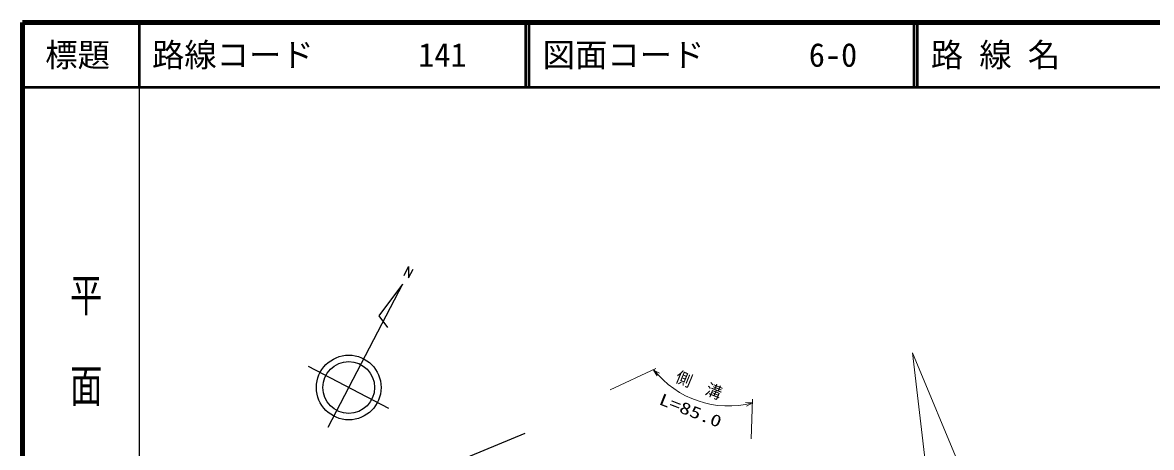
# Model space of a CAD drawing. Units: millimetres, scale not verified. Extents: x 40000 to 680000, y 20000 to 380000.
# Drawn here: x 40000 to 214477, y 314324 to 380000 of the extents above; entities that cross this region are included whole.
import ezdxf
from ezdxf.enums import TextEntityAlignment as Align

# ---------------------------------------------------------------- set-up
doc = ezdxf.new("R2010")
doc.units = ezdxf.units.MM
doc.header["$LTSCALE"] = 1000
for name, color, linetype, lineweight in [('M-BGD', 7, 'Continuous', 25), ('M-BGD-HTXT', 7, 'Continuous', 13), ('M-TTL', 2, 'Continuous', 140), ('M-TTL-BAND', 7, 'Continuous', 25), ('M-TTL-LINE', 7, 'Continuous', 50)]:
    doc.layers.add(name, color=color, linetype=linetype, lineweight=lineweight)
doc.layers.add('M-TTL-TXT', color=7, linetype='Continuous')
doc.styles.add('@ＭＳ ゴシック', font='')
doc.styles.add('ＭＳ ゴシック', font='')
doc.styles.get('@ＭＳ ゴシック').set_extended_font_data('@MS Gothic')
doc.styles.get('ＭＳ ゴシック').set_extended_font_data('MS Gothic')

msp = doc.modelspace()

# ---------------------------------------------------------------- linework, layer by layer
at = {"layer": 'M-BGD'}
for p, q in [((98958, 340901), (99672, 342269)), ((99672, 342269), (99666, 340527)), ((99666, 340527), (100375, 341904)), ((98743, 339546), (87178, 317381)), ((98743, 339546), (95080, 334689)), ((95080, 334689), (96391, 332877)), ((96622, 320349), (84210, 326826)), ((89951, 305055), (117664, 316524))]:
    msp.add_line(p, q, dxfattribs=at)
for radius in [5000, 4000]:
    msp.add_circle((90416, 323587), radius, dxfattribs=at)
at = {"layer": 'M-BGD-HTXT'}
for p, q in [((183397, 279300), (177547, 328958)), ((177547, 328958), (215933, 236619)), ((130814, 323206), (137858, 326509)), ((152818, 321772), (152631, 315663))]:
    msp.add_line(p, q, dxfattribs=at)
for points in [[(138076, 325372), (137540, 326264), (138466, 325791)], [(151762, 321271), (152801, 321212), (151889, 320713)]]:
    msp.add_lwpolyline(points, dxfattribs=at)
msp.add_arc((149098, 335422), 14685, 218.10132, 284.60443, dxfattribs=at)
at = {"layer": 'M-TTL'}
for p, q in [((40000, 380000), (40000, 20000)), ((680000, 380000), (40000, 380000))]:
    msp.add_line(p, q, dxfattribs=at)
at = {"layer": 'M-TTL-BAND'}
msp.add_line((58000, 370000), (58000, 20000), dxfattribs=at)
at = {"layer": 'M-TTL-LINE'}
for p, q in [((58000, 380000), (58000, 370000)), ((117750, 380000), (117750, 370000)), ((118250, 380000), (118250, 370000)), ((177750, 380000), (177750, 370000)), ((178250, 380000), (178250, 370000)), ((40000, 370000), (680000, 370000))]:
    msp.add_line(p, q, dxfattribs=at)

# ---------------------------------------------------------------- texts
at = {"layer": 'M-BGD-HTXT', "style": 'ＭＳ ゴシック'}
msp.add_text('側\u3000溝', height=1833, rotation=337.5, dxfattribs=at).set_placement((140517, 324049), align=Align.BOTTOM_LEFT)
at = {"layer": 'M-BGD-HTXT', "style": 'ＭＳ ゴシック', "width": 1.35}
msp.add_text('L=85.0', height=1833, rotation=338.5, dxfattribs=at).set_placement((138012, 320527), align=Align.BOTTOM_LEFT)
at = {"layer": 'M-TTL-BAND', "style": '@ＭＳ ゴシック', "width": 1.4}
msp.add_text('平  面  図', height=3666, rotation=270, dxfattribs=at).set_placement((49777, 306475), align=Align.MIDDLE_RIGHT)
at = {"layer": 'M-TTL-TXT', "style": 'ＭＳ ゴシック'}
msp.add_text('標題', height=3666, dxfattribs=at).set_placement((48500, 375000), align=Align.MIDDLE_CENTER)
for s, p in [('路線コード', (60000, 375000)), ('図面コード', (120380, 375000)), ('路 線 名', (180380, 375000)), ('141', (101142, 375000)), ('6-0', (161521, 375000))]:
    msp.add_text(s, height=3666, dxfattribs=at).set_placement(p, align=Align.MIDDLE_LEFT)

doc.saveas('drawing.dxf')
